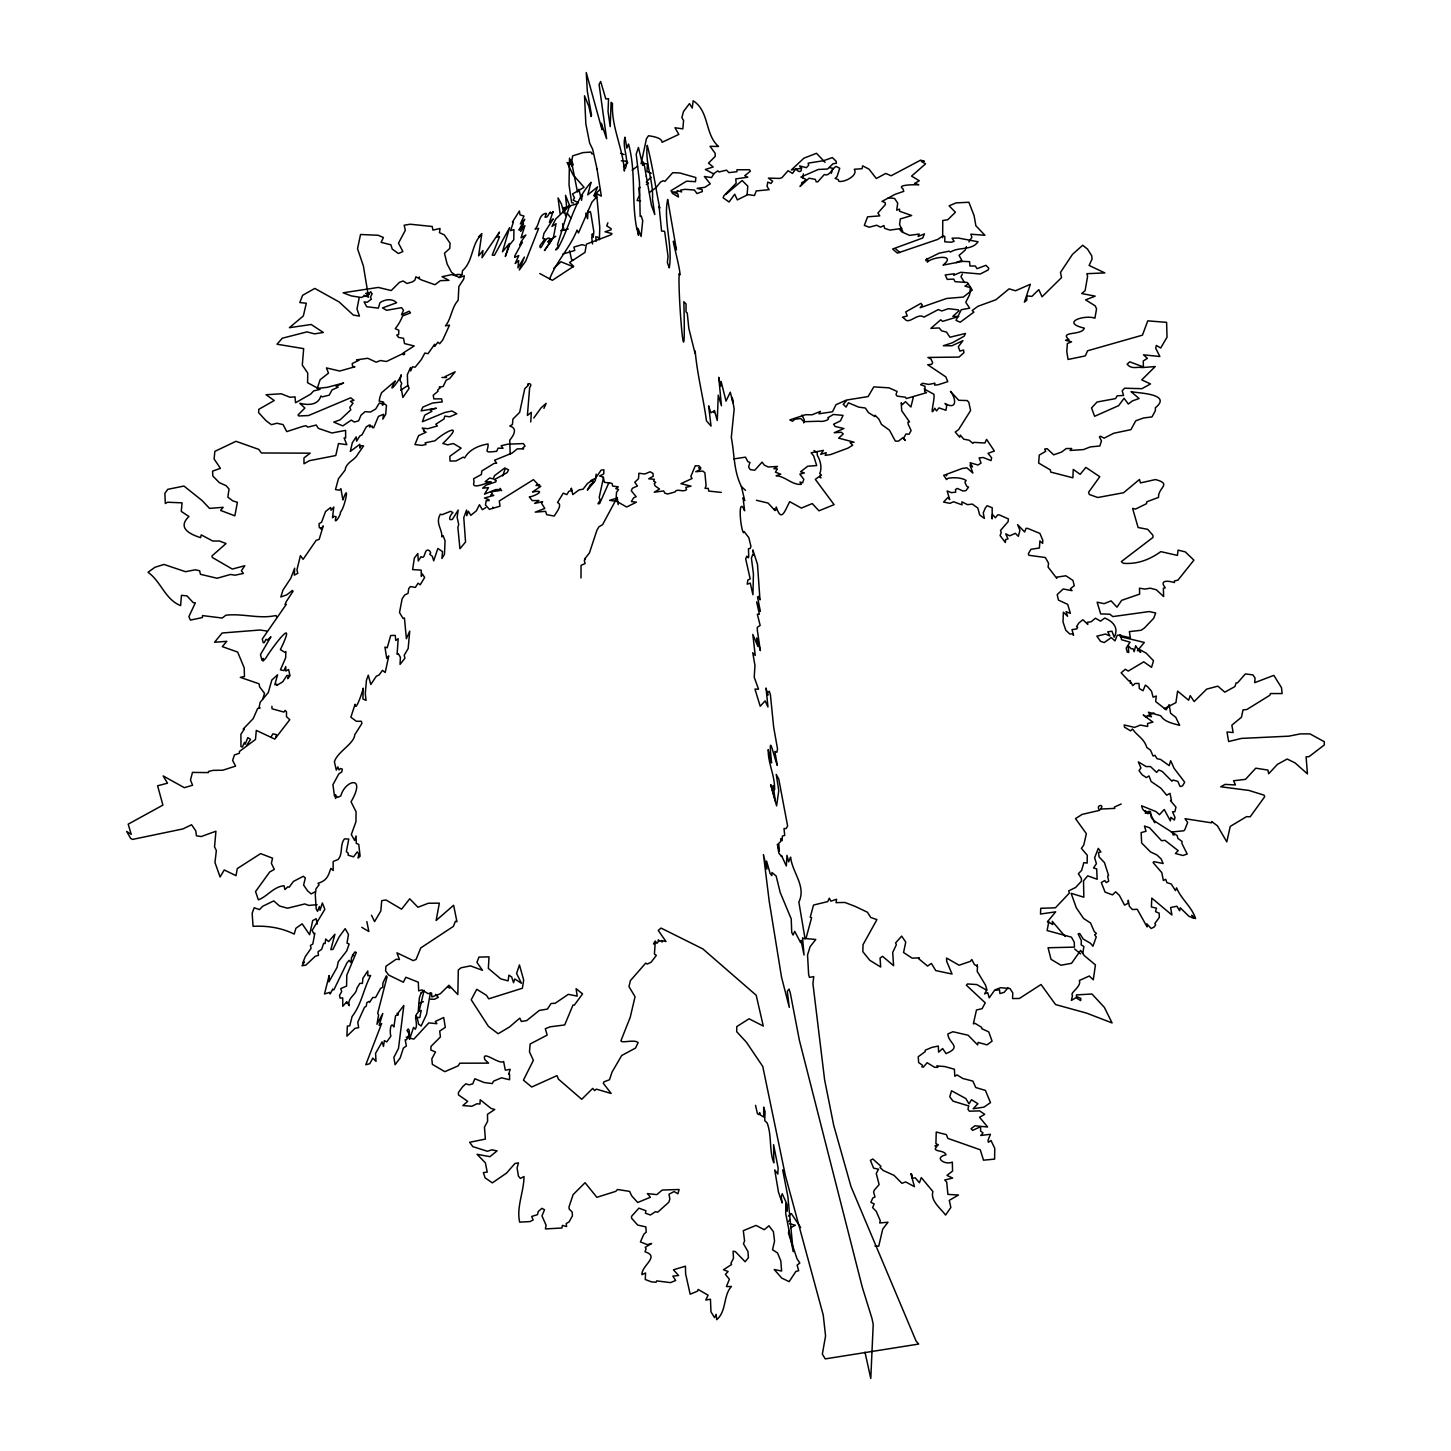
<?xml version="1.0" encoding="UTF-8"?>
<svg xmlns="http://www.w3.org/2000/svg" width="1451" height="1451" viewBox="0 0 1451 1451"><rect width="100%" height="100%" fill="white"/><g stroke="black" fill="none" stroke-linecap="round" stroke-linejoin="round"><path stroke-width="1.5" d="M550.255 242.662L550.328 240.05L555.806 236.277M594.729 196.737L594.783 194.597L600.043 189.464M603.525 477.47L599.209 497.348L600.152 500.287L597.957 503.769L599.608 503.606L608.93 482.603M934.734 383.39L934.662 385.114L938.072 384.787L947.793 381.649L945.834 376.897L927.715 364.727L931.687 364.328L932.667 362.768L931.034 359.068L927.933 357.454L959.02 357.073L963.899 352.72L963.591 350.054L959.891 351.106L958.313 346.789L962.92 340.677L951.929 345.773L943.35 345.737L952.364 342.781L964.099 336.233L965.495 333.458L949.933 337.231L946.542 332.116L941.608 330.828L939.25 327.962L930.871 328.343L940.756 319.764L942.515 321.396L958.73 316.499L952.835 316.354L959.002 310.804L958.259 309.825L948.337 308.7L941.79 310.967L938.271 309.589L923.961 317.134C917.558 312.291 908.834 325.26 904.789 318.93L902.486 317.189L907.256 315.937L905.732 311.892L920.877 303.404L922.346 305.127L920.152 307.721L946.632 298.471L963.319 297.074L972.224 290.091L970.737 287.715L964.951 286.137L968.506 283.834L967.128 282.437L955.084 281.694L953.706 279.1L947.231 279.39L945.218 274.928L954.305 273.804L953.688 275.2L960.798 272.298L980.259 274.003L988.204 269.94L988.766 268.235L985.955 265.315L977.049 268.689L975.344 266.023L969.921 265.986L969.576 261.688L962.847 261.361L943.041 265.098C957.406 253.58 931.923 256.99 927.316 262.141L927.878 259.983L926.137 259.584L939.16 253.163L949.172 251.168L950.496 252.039C959.093 246.543 971.608 250.896 978.065 241.773L958.476 238.073L952.056 238.182L954.159 241.356L951.076 242.244L944.782 241.791L944.819 236.513L943.114 235.787L937.709 239.415L897.389 253.127L892.619 249.028L922.709 238.018L924.487 233.865L918.084 236.459L919.208 234.046L909.523 235.37L901.996 231.979L899.711 229.476L901.76 228.424L889.971 230.11L884.602 228.333L883.985 225.576L880.467 227.136L876.658 225.231L869.203 227.227L864.343 225.395L867.571 216.834L879.778 215.873L877.928 213.043L885.436 204.482L885.056 202.523L882.027 201.399L895.086 194.325L903.773 191.351L902.939 188.739C895.158 184.168 918.9 184.767 918.755 184.73L914.583 183.406L919.299 180.776L911.573 176.097L925.575 163.854L921.367 161.46L924.432 161.315L920.623 160.136L891.132 175.771L885.745 173.449L876.313 178.509L868.986 169.132L862.583 165.831L862.094 168.697L854.294 169.259C858.375 175.535 844.409 182.536 838.914 181.357L838.243 179.616L835.123 178.4L836.973 176.75L839.73 168.298L836.121 166.412C832.312 168.116 829.21 177.149 824.331 174.483L817.729 181.865L816.224 181.81L815.335 179.38L809.059 178.201L800.027 186.453L805.849 179.325L800.879 177.076L818.255 169.477L827.542 169.023L833.074 163.727L836.411 163.274L836.121 161.261L832.348 157.597L823.497 160.716L808.134 163.147L808.679 165.178L806.411 167.681L799.628 165.886C803.872 170.946 799.537 174.029 795.837 168.842L792.464 173.431L788.111 170.71L782.035 177.566L779.767 178.419L768.377 178.128L772.658 181.157L771.043 183.406L767.76 182.137L767.053 186.435L769.139 189.664L756.261 190.933L754.447 195.54L747.882 194.615L737.326 199.893L734.732 194.198L729.073 201.997L723.124 197.771L723.904 195.74L736.147 183.189L735.784 178.89L747.827 177.203L744.762 175.698L750.403 171.164L749.423 169.731L736.963 169.785L736.872 171.708L728.874 172.633L726.498 170.148L719.007 171.962L717.828 170.873L714.073 173.413L711.534 177.566L704.388 176.514L710.283 183.842L704.86 187.306L697.115 188.358L702.139 189.628L702.338 191.586L696.952 193.545L694.43 190.027L685.072 189.319L680.61 190.117L681.607 191.949L677.2 190.625L677.472 191.967L672.792 191.967L677.871 193.926L678.469 196.973L672.557 193.455L671.015 190.661L686.613 181.157L695.464 181.683L695.845 177.548L679.83 172.977L672.72 172.687L664.921 181.393L663.252 180.704L660.586 181.992L656.305 187.36L649.522 192.493M430.403 992.919L426.485 1014.557L421.098 1026.02L418.595 1024.134L417.126 1017.351L419.774 1017.604L421.225 1010.44L419.121 1011.311L424.073 990.38L421.135 992.919M747.12 194.543L747.791 186.163L742.168 180.523L725.772 194.434M802.983 177.874L803.346 173.866M788.818 1230.248L788.492 1233.314L797.034 1258.833L799.809 1263.005L797.125 1265.163L798.685 1270.713L795.855 1271.475L789.163 1281.632L781.708 1278.077L774.217 1269.516L781.617 1271.04L780.783 1260.81L777.518 1252.957L772.549 1249.746L774.544 1241.058L773.401 1231.681L768.957 1225.769L764.242 1229.704L756.025 1225.406L743.311 1230.684L744.581 1241.004L743.438 1243.725L747.972 1251.56L748.408 1257.654L745.125 1261.753L735.367 1251.614L733.1 1251.215L733.462 1258.38L730.941 1263.241L731.558 1264.547L723.469 1269.752L728.13 1271.566L725.373 1274.359L729.381 1279.256L726.407 1286.584L731.395 1286.475C722.961 1295.924 726.806 1311.051 716.721 1319.666L716.123 1314.334L714.545 1317.617L710.972 1311.867L710.446 1299.225L705.821 1300.023L708.07 1295.181L698.131 1289.449L697.459 1291.19L690.168 1294.201L685.616 1273.851L685.434 1266.179L673.445 1269.806L678.578 1275.502L672.847 1276.1L675.676 1280.489L670.435 1282.611L656.723 1280.888L656.088 1282.249L651.426 1281.868L645.278 1279.492L645.586 1272.944L641.941 1274.667C641.378 1265.417 660.405 1256.512 644.988 1251.814L646.094 1249.003L645.26 1247.316L651.608 1243.471L647.382 1244.668L640.417 1241.929L643.863 1234.166L646.203 1232.225L645.858 1226.893L637.696 1225.079L631.584 1218.278L631.511 1216.391L638.893 1208.157L645.931 1210.751L645.441 1213.217L650.411 1214.995L655.544 1211.621L657.738 1212.202L668.82 1202.208L669.836 1199.161L669.02 1194.191L674.135 1191.561L677.907 1193.792L679.122 1189.494L662.273 1190.038L656.813 1194.608L647.4 1193.629L650.411 1197.256L637.696 1202.498L631.657 1195.769L629.607 1191.398L617.527 1189.494L615.768 1191.344L596.869 1197.311L585.079 1182.71L573.127 1194.626L569.01 1206.887L569.155 1209.009L572.184 1212.075L572.42 1215.865L569.082 1221.905L566.216 1223.538L566.597 1226.567L562.371 1225.388L561.972 1228.018L545.431 1228.924L546.084 1225.224L541.985 1215.902L544.506 1209.753L541.876 1208.338L538.248 1211.549L537.487 1214.65L531.737 1216.428L533.116 1219.946L530.032 1221.579L519.658 1222.123C516.284 1207.014 523.902 1191.996 523.992 1176.543L520.383 1178.448L518.442 1176.126L517.082 1168.001L518.479 1162.85L514.887 1163.557L506.544 1173.097L492.324 1182.873L485.087 1177.849L483.383 1172.571L487.228 1172.1L485.378 1162.85L477.089 1154.307L489.966 1156.665L497.076 1150.879L491.889 1149.845L487.409 1151.26L472.845 1146.653L469.652 1142.3L485.36 1139.089L484.453 1127.119L487.609 1121.351L487.463 1114.332L494.737 1109.489L490.982 1108.383L480.227 1099.767L479.955 1104.048L477.034 1103.739L471.829 1106.261L462.887 1105.571L467.675 1101.345L458.498 1094.925L458.389 1092.549L462.561 1086.853L465.825 1083.788L469.072 1084.84L472.736 1083.879L474.84 1078.764L484.181 1082.519L492.288 1083.589L493.54 1081.158L501.484 1077.821L509.591 1079.725L509.555 1074.175L508.63 1074.248L510.208 1069.333L505.311 1070.149L503.624 1061.443C499.543 1065.27 481.152 1048.892 484.852 1059.665L488.57 1063.13L459.767 1063.202L458.208 1065.85L444.84 1071.672L432.325 1064.345L431.836 1058.831L435.481 1051.993L430.838 1049.98L430.983 1046.407L440.433 1036.957L439.689 1031.099L445.294 1027.344L443.698 1017.514L435.336 1021.413L436.86 1023.68L428.825 1022.901L413.861 1039.116L406.189 1037.175M596.143 474.132L595.382 480.553L587.383 490.13L590.176 484.96L593.659 482.476L591.954 481.641L593.169 479.374L590.448 480.898M530.758 421.951L531.32 412.374L527.402 415.439L529.651 387.58C533.859 382.502 525.316 383.01 528.345 385.259L524.772 388.668L519.658 412.356L512.928 419.067L512.439 424.49L509.809 426.014C518.352 428.498 513.128 435.953 509.754 440.161L510.172 454.072M581.525 200.347L582.286 195.105L582.54 196.103M359.177 297.763L356.982 308.954L359.449 316.082L353.337 315.067L339.062 301.917L314.794 288.423L302.606 295.315L299.813 302.57L306.324 303.241L303.332 315.955L289.402 327.69L311.185 324.48L323.337 332.479L314.577 333.857L306.941 331.898L282.31 338.21L276.996 344.213L303.658 348.639L302.298 365.108L307.739 373.052L307.594 382.719L320 389.394L313.634 390.918L310.714 394.11L295.551 402.743L295.025 396.867L290.073 397.266L281.204 393.783L266.059 394.726L274.239 400.53L258.768 409.345L258.623 412.628L265.787 420.464L271.373 424.69L276.851 423.257L283.09 424.581L286.736 431.618L302.642 426.449L306.07 425.705L307.812 427.156L316.227 425.034L318.404 428.39L331.898 432.997L345.61 430.385L345.628 438.021L344.068 437.912L346.807 444.677L338.5 443.553L335.78 455.541L309.444 460.674L303.984 463.794L303.966 457.936L310.206 453.165L261.398 452.984L258.731 449.375L235.987 441.304L214.857 451.37L214.113 458.951L220.407 468.365L212.572 471.122L212.844 476.037L219.282 482.584L226.211 485.74L229.04 489.078L227.843 497.131L232.886 500.94L237.402 502.3L234.862 515.83L220.606 510.426L223.146 507.324L209.543 508.376L202.07 500.522L183.951 486.049L167.736 489.35L164.888 493.286L165.323 503.497L167.554 502.246L182.082 502.844L181.266 511.405L188.938 516.483C176.804 528.037 190.208 534.349 200.601 537.65L201.236 534.875L212.771 541.042L219.391 541.005L226.048 543.545L212.009 555.896L212.245 557.438L232.323 569.064L244.802 565.727L241.392 570.805L243.387 573.453L235.008 575.195L230.491 574.469L217.106 578.26L200.456 574.306L199.621 570.769L195.286 569.808L185.51 571.694L163.963 564.439L154.967 567.268L148.02 572.293C160.843 581.162 165.088 599.553 180.613 605.593L181.466 595.345L186.925 595.871L193.291 602.673L195.341 602.836L188.884 616.621L190.407 620.085L202.414 617.564L202.505 615.587L222.203 618.035L225.903 615.206C242.752 613.229 259.366 619.269 276.053 615.478L276.416 616.784M641.088 163.727L646.457 138.697L648.524 135.741C652.986 136.394 662.146 137.863 662.073 142.307L678.832 134.417L674.969 127.761L682.822 128.867L683.584 120.578L681.861 117.585L683.512 111.491L689.497 103.583L692.218 108.1L693.161 100.754C709.63 111.346 704.587 134.308 718.535 146.478L710.047 146.315L715.125 153.28L715.216 156.4L708.487 163.147L713.203 166.974L705.331 169.477L713.765 173.92M607.896 222.819L606.754 225.866L611.143 228.678L610.98 229.893L605.013 231.779L611.996 233.575L611.089 234.79L586.385 244.149L585.025 252.365L569.59 262.468L573.635 266.331L552.378 280.315L539.736 273.532M831.332 173.358L832.801 168.316L829.591 167.609M502.699 475.946L505.075 469.036M976.904 965.913L977.321 964.625M262.685 699.182L264.535 693.36L259.62 686.885L259.058 683.802L240.286 677.345L244.457 676.511L244.221 667.859L237.656 652.061L222.293 646.62L226.809 641.324L214.567 642.249L222.148 632.999L260.001 630.006L266.658 630.985M966.402 246.652L965.26 250.044L959.075 255.394L961.813 260.418L956.155 262.595M421.116 992.937L419.339 998.034L418.142 1012.399C412.701 1016.425 418.74 1023.971 415.294 1029.231L413.571 1027.381L409.581 1039.333C409.418 1037.701 409.98 1024.551 407.042 1030.573L409.273 1034.11L406.498 1039.823L405.174 1039.768L406.371 1045.971L403.414 1048.057L400.131 1057.997L395.089 1064.726L393.856 1057.38L398.481 1048.456L403.85 1005.452L398.408 1012.562L398.009 1015.156L397.284 1013.288L397.229 1015.047L395.579 1015.682L393.874 1026.945C390.355 1019.999 389.521 1033.475 390.918 1036.068L386.746 1041.927L384.37 1040.621L383.481 1046.443L382.085 1041.909L375.573 1053.317L376.009 1061.352L372.871 1058.124L369.715 1063.71L365.797 1064.762L381.649 1023.481L379.11 1025.422L382.792 1013.505L376.97 1024.297L378.602 1014.956L377.713 1013.143L387.109 976.759L386.329 975.834L382.901 983.053L382.719 987.333L380.597 988.385L375.609 997.472L372.762 997.49L369.57 1002.369L368.935 1001.408L366.795 1002.732L366.287 1006.16L364.473 1007.339L357.762 1022.193L358.669 1027.707L355.096 1028.269L346.898 1036.195L347.351 1026.093L349.764 1025.803L352.067 1016.571C361.771 1003.82 363.113 989.981 370.658 975.507L367.883 975.743L367.774 970.973L362.895 978.282L362.405 983.415L359.884 983.306L356.928 988.222C356.275 995.277 347.043 997.599 349.165 1005.634L347.279 1002.496L346.535 1003.403L346.825 1001.752L342.762 1006.287L342.708 997.871L340.096 998.125L339.534 995.386L341.692 991.559L340.785 988.566L346.553 986.1L346.825 975.09L356.311 952.473L354.933 951.929L352.357 955.447L353.445 955.211L351.468 957.551L351.142 962.738L349.111 960.344L346.934 962.92L333.857 989.872L332.678 989.292M1082.827 953.216L1083.879 946.542L1081.158 944.837L1081.34 940.574L1078.111 933.882L1079.707 933.483L1083.262 939.069L1090.572 943.35L1092.929 946.252L1096.267 936.893L1094.598 934.861L1096.394 933.446L1094.254 931.56L1090.553 922.981L1083.661 918.556L1076.334 907.891L1071.128 893.326L1083.843 897.208L1083.516 880.884L1087.706 875.842L1097.174 879.252L1096.666 868.895L1093.492 867.988L1096.412 863.69L1094.634 857.65L1098.298 848.363L1100.928 851.973L1098.516 852.426L1099.078 856.961L1104.447 862.601L1108.564 875.388L1107.639 876.132L1108.691 881.174L1106.297 882.571L1104.737 880.594L1101.291 882.516L1105.1 892.129L1112.482 894.868L1115.656 891.821L1119.356 895.321L1124.561 905.098L1128.08 903.32L1128.279 900.255L1129.368 906.276L1132.342 909.523L1137.258 909.269L1147.106 926.935L1146.798 923.815L1151.169 928.513L1154.27 926.935L1155.631 924.74L1154.869 923.453L1159.331 917.395L1159.149 913.151L1155.504 911.627L1156.465 908.163L1151.368 906.948L1151.804 898.096L1171.918 915.001L1170.612 907.51L1176.888 906.24L1179.627 910.775L1180.207 907.764L1188.877 916.234L1193.647 918.338L1191.815 915.236L1195.57 918.592C1191.833 906.802 1181.15 899.185 1176.598 887.885L1175.455 890.588L1171.211 883.949L1166.93 882.68L1165.697 879.288L1163.357 880.485L1161.779 872.613L1153.11 862.583L1153.926 861.658L1163.14 863.508L1161.145 858.956L1156.919 854.965L1150.516 851.937L1141.647 842.977L1141.121 832.62L1146.018 831.26L1144.476 826.036L1149.555 827.777L1161.58 840.728L1164.953 840.329L1178.194 850.667L1175.383 853.514L1182.982 855.491L1187.19 854.022L1181.912 843.466L1182.075 841.453L1177.94 838.46L1177.124 835.522L1154.289 820.94L1151.278 817.493L1150.443 811.726L1148.013 813.775L1145.292 810.637L1146.363 812.941L1142.59 809.096L1141.592 805.777L1156.229 811.726L1159.422 814.718L1164.228 809.495L1170.395 820.903L1170.83 817.312L1174.349 820.069L1174.984 817.403L1172.535 811.744L1174.838 811.744L1175.981 807.173L1170.485 800.662L1171.41 800.353L1169.996 793.352L1166.677 795.184L1160.873 788.183L1151.169 781.545L1148.974 775.922L1146.417 777.591L1142.227 774.852L1139.035 770.681L1140.903 767.905L1138.346 761.902L1146.181 766.581L1150.498 766.563L1156.592 772.404L1158.732 769.991L1162.142 771.37L1171.955 781.2L1173.061 780.021L1177.831 781.382L1180.098 786.551L1182.547 785.88L1184.687 782.216L1174.077 768.286L1170.667 760.723L1169.18 765.62L1160.564 759.435L1157.046 758.692L1154.96 755.336L1153.073 756.007L1150.443 750.094L1146.78 747.465C1144.15 738.45 1137.276 736.02 1132.469 729.019L1130.565 730.851L1124.489 727.169L1124.18 724.956L1134.573 727.404L1140.359 725.083L1147.65 726.425L1147.596 723.487L1152.928 722.126L1143.243 714.98L1146.707 717.429L1147.142 715.597L1151.477 716.794L1148.412 712.223L1160.673 715.76C1164.554 722.018 1173.007 723.487 1179.645 725.337L1175.745 717.284L1170.594 713.257L1169.143 704.624L1166.205 709.829L1155.667 701.54L1156.284 696.027L1153.092 697.151L1151.514 691.202L1147.596 686.722L1145.365 685.108L1143.007 690.749L1139.343 688.536L1138.944 683.439L1135.063 683.512L1132.759 685.652L1131.018 682.351L1130.256 683.149L1130.365 680.555L1128.932 681.027L1121.133 672.829L1125.341 669.256L1128.225 671.087L1143.751 661.837L1151.568 667.333L1153.509 660.749L1146.236 653.186L1139.996 649.758L1140.649 652.406L1139.18 651.209L1135.68 645.749L1134.174 651.699L1133.013 648.742L1131.091 648.688L1128.189 645.677L1128.751 652.46L1127.227 652.116L1126.194 648.035L1130.057 642.194L1121.55 639.728L1120.789 634.958L1117.234 635.284L1114.985 640.889L1111.266 637.606L1104.247 642.557L1100.547 641.324L1096.847 636.173L1105.535 634.033L1109.942 636.028L1107.712 631.838L1111.956 631.221L1114.223 637.189C1119.193 627.648 1112.736 621.3 1104.719 618.035L1100.493 621.137L1095.432 618.217L1091.206 621.735L1087.416 622.298L1087.815 624.438L1082.918 619.74L1078.837 622.987L1076.479 626.741L1077.676 627.213L1076.878 628.882L1071.981 629.643L1073.559 635.338L1072.561 633.869L1069.822 634.014L1065.778 630.206L1063.021 621.935L1063.365 612.195L1067.573 616.276L1066.122 611.669L1070.348 613.356L1067.736 604.396L1058.432 600.079L1057.18 594.602L1063.202 588.979L1072.035 590.666L1070.457 588.653L1074.266 585.66L1072.942 580.418L1065.886 575.793L1056.836 577.117L1056.763 578.35L1048.094 567.087L1048.547 563.224L1045.355 557.529L1028.868 555.28L1028.306 553.829L1030.936 549.33L1039.406 547.988L1039.914 540.951L1042.616 543.363L1042.779 540.244L1039.914 533.442L1027.761 528.418L1026.057 528.309L1024.678 532.009L1017.604 524.645L1019.926 530.304L1018.33 536.362L1015.41 533.333L1009.769 535.818L1005.724 533.859L1007.992 538.847L1005.634 539.609L1005.362 542.511L1000.065 535.564L1001.244 532.553L1000.483 530.467L1008.137 521.653L1008.372 518.914L999.376 514.942L997.744 514.815L995.404 517.789L992.52 514.434L992.139 518.914L992.194 507.723L987.079 505.728L985.32 507.995L983.252 512.838L984.34 518.406L979.697 514.96L977.829 508.05L972.37 504.096L967.581 504.676L961.886 501.846L962.031 504.875L953.543 501.738L950.024 503.334L943.549 502.082L947.975 497.439L949.698 499.579L947.177 490.982L951.475 492.651L955.756 492.143L955.465 489.586L957.261 488.407L962.956 491L965.913 490.638L968.561 487.119L966.819 486.375L964.879 482.276L966.094 480.553C961.868 476.835 946.27 477.107 946.596 479.592L943.694 475.329L946.143 474.495L946.56 475.765L946.741 474.223L962.339 468.437L966.965 467.857L972.895 473.08L969.957 465.082L972.46 466.914L970.102 462.724L978.01 465.027L981.057 463.05L979.099 457.881L983.306 457.537L991.015 460.602L991.632 457.809L988.04 453.329L994.37 451.043L986.571 439.381L984.903 443.008L973.675 442.355L972.95 443.371L969.087 440.197L963.772 439.2L960.326 435.119L959.71 437.295L955.248 432.035L958.603 429.605L970.592 410.542L968.778 402.181L967.164 400.567L958.712 400.295L950.478 391.371C956.771 399.551 956.572 410.288 945.018 403.469L946.741 405.554L945.943 410.27L938.96 407.894L936.566 410.905L934.77 408.203C928.676 420.083 935.478 397.955 933.809 394.219L924.178 388.959M492.868 507.161L492.887 508.394M549.603 279.045C556.313 261.38 570.062 247.849 577.063 230.092L578.477 232.958L591.954 202.124L596.633 197.046L594.402 196.121L594.892 194.869L594.003 195.704L597.667 186.798L587.764 194.851L591.065 182.3C573.997 201.236 569.989 226.556 557.891 248.393L555.66 249.917L558.526 245.854L557.492 244.838L569.608 205.534L555.715 219.047L551.979 226.429L556.059 223.672L553.393 237.656L544.451 250.57L551.471 240.358L549.584 241.301L550.945 238.835L547.916 242.154L550.038 238.635L549.004 238.091C544.742 237.075 540.117 253.181 539.899 245.709L545.032 238.835L542.892 238.599L543.962 233.375L553.23 218.956L549.367 222.311L553.121 211.501C550.999 215.474 552.758 211.556 550.056 213.315L550.292 211.991L547.009 216.943L544.996 217.233L546.428 213.46L545.304 213.424C538.321 215.31 539.681 224.778 535.074 229.077L538.647 228.351L525.697 261.162L519.331 269.995L524.391 257.063L517.971 267.891L518.678 260.527L515.159 263.538L518.769 255.594L514.67 257.317L514.76 255.938L522.378 242.081L519.857 245.056L521.326 241.319L525.897 234.971L521.036 237.819L524.917 225.631L520.601 231.416L523.539 223.835L519.023 230.129L524.79 219.282L520.383 223.907L523.956 216.072L520.038 214.821L519.385 211.012L512.421 222.094L513.328 222.239L510.607 230.636L513.908 229.584L513.781 239.723L509.664 244.784L505.329 256.464L509.428 243.442L502.481 251.839L509.591 227.68L494.41 255.249L492.215 255.122L499.579 236.567L496.967 237.13L499.452 232.087L482.004 257.77L482.965 250.551L478.594 255.866L481.823 233.575L478.558 236.858L479.864 236.205C471.267 246.253 472.917 261.488 462.543 270.648L461.944 274.457L459.042 277.685L464.32 275.763L463.703 279.1L458.861 286.572L458.171 300.266C451.551 307.449 451.515 318.222 445.493 325.895L449.52 325.133L442.773 339.915L439.671 343.76L437.966 342.146L434.629 346.372L434.665 344.286L428.009 353.681L424.835 353.065L421.389 359.522L415.167 367.194L412.501 366.777L410.687 370.912L410.542 367.538L407.35 374.684L407.713 385.24L409.146 388.378L402.852 397.447L400.784 385.93L401.709 383.409L400.004 380.253L401.22 374.811C400.512 379.418 385.277 397.882 395.361 380.978L381.504 392.786L379.872 397.32L379.164 401.075L382.756 401.854L382.429 405.228L384.334 403.813L386.474 405.391L385.694 414.315L382.828 419.158L383.608 414.297L378.421 416.383L373.705 427.7L372.454 427.7L372.254 426.068L369.461 426.975L370.477 425.216L369.225 425.034L366.196 426.993L362.024 434.81L359.812 435.989L356.601 441.158L356.202 436.878L352.321 442.736L350.326 451.388L359.775 444.332L359.921 448.123L360.991 445.711L363.584 445.892L357.889 454.109C354.697 460.584 346.082 462.053 345.084 470.178L338.446 478.776L335.489 489.567L339.425 490.166L340.894 488.679L342.889 499.942C350.09 479.991 344.939 508.086 340.368 512.13C341.547 514.307 332.769 527.312 336.124 516.737L333.839 516.284L332.497 517.735L333.821 507.034L331.1 510.244L330.592 507.487L325.532 511.55L321.578 522.233L319.057 523.702L319.311 527.783L320.979 527.819L321.016 529.198L323.247 525.897L319.166 539.373L316.155 540.371L303.132 559.306L300.411 555.679L296.947 569.826L297.8 573.308L294.299 575.14L294.662 568.193L290.78 578.278L282.945 590.122L280.823 596.978L286.881 594.765L292.395 590.448L293.029 591.264L286.101 601.875L285.031 604.487L286.264 604.378L262.25 639.057L263.23 642.702L264.282 642.612L266.005 639.292L267.347 640.109L270.92 636.789L260.454 654.619L262.051 660.405L263.429 658.464L263.103 661.057L265.696 658.319C269.578 651.245 299.178 610.78 280.388 649.631L284.759 652.297L285.847 651.517L285.666 657.775L280.442 669.836L284.033 670.634L285.72 666.571L285.847 671.051L288.586 669.546L290.019 675.731L287.697 678.687L288.604 675.422L286.881 675.513L282.709 681.825L276.742 685.452L276.905 684.128L274.801 684.781L277.576 674.806L271.827 680.011L268.308 692.49L260.11 702.375L259.149 707.272L260.074 707.979L257.625 708.56L253.218 718.59L243.169 729.091L244.33 729.127L240.902 734.242L240.975 746.63L242.426 746.993L244.512 742.386L245.219 744.163L247.831 737.598L250.533 739.411L246.561 745.614M543.944 408.366L546.156 403.342L541.06 407.894L533.787 417.997M1164.355 708.632L1175.927 702.629L1177.595 691.093L1188.641 700.234L1190.219 695.609L1194.155 701.54L1206.688 689.134L1217.842 686.16L1224.807 692.163L1234.928 686.559L1236.089 682.913L1237.54 682.859L1245.339 673.935L1252.866 674.86L1255.061 678.016L1254.716 682.659L1273.833 675.368L1281.505 687.683L1282.122 693.56L1270.405 693.56L1269.897 695.229L1246.881 709.503L1243.054 709.865L1241.457 717.229L1231.845 725.192L1233.15 732.537L1227.002 732.011L1228.634 741.534L1241.421 738.414L1288.833 736.165L1300.495 733.861L1309.999 733.916L1324.328 741.733L1324.273 744.998L1309.056 756.642L1306.1 756.842L1307.442 773.891L1295.072 762.9L1287.182 759.018L1277.424 764.369L1268.664 773.782L1267.92 770.082L1255.804 768.178L1245.466 779.368L1233.55 780.747L1235.472 784.955L1225.061 784.392L1220.726 786.768L1248.93 790.432L1264.075 795.148L1264.71 796.708L1250.182 816.804L1246.536 816.641L1230.23 826.417L1226.802 841.87L1217.425 825.837L1211.694 821.52L1211.494 822.826L1185.014 818.709L1187.662 822.481L1184.85 829.646L1183.871 830.77L1171.356 832.022L1174.476 834.76L1172.843 834.815M332.66 989.292L330.193 993.935L329.649 992.375L324.48 993.971L329.141 975.525L328.924 981.819L337.067 967.418L338.228 961.813L346.698 950.985L349.165 944.039L347.007 943.114L348.476 934.48L345.175 928.64L339.117 936.983L332.95 949.389L330.828 949.607L334.945 934.263L328.633 941.59L325.677 939.033L325.151 943.549L323.664 943.331L321.65 949.317L318.041 951.802L318.422 955.357L315.302 956.227L305.871 965.096L301.989 965.767L304.438 961.959L302.806 962.902L305.254 956.662L311.094 948.301L310.423 945.472L312.817 944.021L314.831 933.211L313.978 933.845L312.11 930.472L324.843 909.324L322.358 902.975L320.036 910.285L319.383 906.53L317.533 911.337L316.191 908.888L315.284 894.705L315.992 888.774L319.057 884.838L318.005 883.314C325.822 880.957 328.053 876.966 330.229 870.056L330.955 868.387L333.168 870.527L333.15 861.495L338.047 859.518C343.234 853.859 339.588 845.008 344.449 838.896L348.784 839.004L346.354 851.646L348.258 853.224L348.131 855.165L353.518 856.834L357.272 851.918L358.832 853.932L358.034 858.067L360.12 856.217L358.76 844.409L356.275 843.357L356.094 835.957L354.624 840.419L351.323 834.561L355.967 821.683L356.057 811.762L351.051 801.804C366.777 774.743 345.229 779.767 340.804 795.91L337.775 797.325L336.813 796.291L335.435 798.467L335.707 794.695L334.456 796.055L332.932 784.701L338.772 773.963L341.801 771.896L342.291 769.103L340.55 768.522L339.062 769.937L337.847 766.908L336.306 770.118L334.401 761.775C337.448 751.618 354.225 743.837 354.788 734.659L361.934 723.414L361.353 721.274L356.366 721.292L350.87 717.211L355.078 704.243C355.132 714.019 363.893 687.883 363.167 688.137L362.913 698.929L366.087 700.38L365.271 693.651L366.45 680.229L368.282 675.168L370.803 684.473L376.317 676.239L379.201 674.878L382.465 670.326L385.204 672.502L388.777 655.888L386.764 658.391L384.932 647.037L387.199 647.817L390.7 635.538L395.252 635.375L395.76 640.471L398.191 638.694L397.102 654.328L398.318 653.712L400.403 657.321L400.041 664.395L404.92 658.246L404.212 655.235L408.166 648.506L409.726 631.112L406.371 638.712L404.448 617.963L403.106 618.507L399.515 612.558L402.108 598.864L404.648 595.019L408.057 593.332L408.692 588.707L410.361 586.549L415.403 587.401L418.069 583.157L420.191 584.826L424.653 577.444L422.295 573.87L421.334 576.41L421.171 570.116L412.628 569.59L414.351 558.073L417.815 553.52L418.251 560.975L421.098 556.64C425.669 560.539 423.946 546.719 429.569 550.818L430.711 552.704L429.804 554.264L432.325 556.313L433.686 560.812L437.857 548.478L442.555 551.634L441.902 558.508L444.459 554.318L445.076 540.86L443.099 535.6L441.884 536.888C442.156 528.454 435.046 523.104 440.397 514.18L442.047 514.688L450.662 511.278L452.912 512.602C450.898 514.162 446.89 521.362 452.422 519.367L458.19 510.045L457.138 517.3L458.716 524.555L457.863 527.33L459.931 548.714L465.553 542.003L463.776 517.572L466.605 510.063L466.769 515.704L468.383 511.314L470.813 515.341L476.4 510.806L479.465 504.712L482.367 509.718L485.795 507.614M275.799 737.434L276.524 734.659L272.915 733.861L270.811 737.362M962.339 274.112L960.961 276.688L964.462 282.473M968.923 241.882L971.88 237.275L970.846 234.21L984.921 235.28L975.87 225.757L974.074 215.546L968.851 202.251L956.009 202.904L949.099 205.842L955.411 212.263L947.775 219.718L942.751 220.516L942.66 237.746M788.365 1221.669L789.924 1219.529M1137.366 650.81L1144.331 642.448L1120.644 636.717L1119.628 635.429L1130.329 637.751L1129.386 631.62L1141.121 630.278L1144.476 627.957L1153.726 618.253L1155.685 612.993L1149.174 611.56L1112.808 616.584L1109.852 614.208L1100.674 613.918L1097.137 602.183L1104.12 603.652L1111.085 600.877L1116.98 607.171L1121.641 600.351L1139.652 594.112L1139.488 588.163L1144.621 589.088L1150.317 588.199L1156.356 589.795L1163.648 596.579L1163.357 588.308L1165.298 587.818C1158.315 579.239 1169.706 581.017 1174.403 582.577L1174.476 580.908L1177.958 580.146L1193.901 560.14L1185.304 551.888L1178.103 550.129L1177.396 555.388L1160.8 551.634C1149.41 559.868 1137.131 564.385 1123.292 563.296L1121.333 561.591L1153.055 537.36L1152.82 535.129L1147.65 529.325L1138.11 527.511L1132.596 508.394L1135.498 509.083L1146.58 503.642L1146.762 501.81L1158.533 497.385C1157.916 487.482 1172.481 484.072 1155.468 479.555L1140.45 482.911L1139.507 479.447L1123.564 492.741L1097.808 497.512L1089.302 494.501L1088.558 492.324L1099.785 476.69L1085.874 467.422L1080.161 474.332L1073.25 469.399L1072.888 477.796L1050.742 472.101L1050.361 469.924L1038.662 463.069L1039.279 455.07L1045.699 451.334L1044.666 449.048L1047.114 448.685L1053.68 454.834L1061.497 452.113L1066.249 448.54L1071.69 448.504L1070.076 450.445L1083.571 449.574L1090.263 446.926L1099.804 445.983L1101.472 440.923L1099.423 436.932L1100.366 436.225L1104.138 438.148L1113.788 433.25L1130.928 429.641L1135.77 420.79L1143.479 417.997L1151.985 416.909L1155.377 410.687L1155.377 407.804C1172.898 393.547 1137.421 393.221 1131.018 391.643L1139.126 398.535L1132.397 400.893L1128.316 404.031L1124.072 398.281L1118.667 405.627L1094.634 416.292L1091.533 407.967L1097.029 402.018L1115.565 398.608L1117.197 395.797L1123.546 395.452L1122.167 390.845L1124.579 388.215L1141.883 388.687L1150.516 383.971L1141.737 379.89L1155.214 366.541L1142.409 367.575C1136.641 366.504 1131.671 369.715 1127.119 364.201L1129.73 361.843L1143.406 366.94L1143.243 361.027L1147.378 358.306L1143.479 354.824L1159.875 356.529L1155.703 348.204L1156.338 345.429L1160.709 348.004L1167.021 337.212L1166.604 322.358L1147.777 320.852L1142.445 335.163L1087.651 350.761L1085.239 355.93L1068.063 359.467L1066.793 351.668L1067.356 343.506L1071.582 341.801L1065.596 340.332L1069.097 339.77C1058.414 330.792 1082.101 335.906 1084.296 328.126C1059.81 322.412 1084.822 314.45 1094.888 318.186L1096.575 308.845L1095.16 305.816L1085.584 299.867L1095.197 296.149L1081.702 293.537L1085.094 290.69L1087.597 276.343L1086.872 273.695L1104.846 272.915L1089.121 265.442L1092.077 259.04L1091.714 255.775L1087.524 249.1L1082.682 245.273L1072.47 254.378L1060.463 272.462L1061.533 277.594L1042.036 296.784L1038.825 289.638L1031.842 296.403L1026.818 295.859L1026.764 300.212L1024.388 302.153L1030.337 284.269L1015.5 290.78L1009.134 288.84L995.876 299.758L977.92 306.306L972.188 310.514L973.875 312.146L960.199 322.213L956.009 320.381L961.288 309.68L969.685 308.192L965.767 302.316L969.631 294.626L970.447 287.044L968.053 283.816M1007.937 987.823L1004.183 992.321L999.939 993.59L999.485 989.763L995.912 990.199M846.477 400.694L843.231 404.303L846.078 407.096L848.418 402.798L858.666 407.114L865.304 408.021L868.532 412.683L874.79 416.546L875.026 415.258L878.925 419.139L881.482 424.418L889.445 430.185L895.358 441.104L898.405 441.158L902.885 437.73L905.206 440.451L903.628 438.111L906.004 433.994L909.088 434.212L911.119 430.548L908.181 424.254L907.963 422.132L909.523 421.933L901.706 410.724L901.216 402.761L902.377 404.611L905.478 401.619L910.902 407.024L913.314 397.32M925.919 260.872L926.844 258.387M415.403 1018.276L416.618 1016.988L415.82 1015.791M647.944 180.287L651.209 177.258M553.683 268.381L560.938 261.779L573.435 266.784M623.513 166.575L627.739 162.73M801.514 183.026L802.621 182.064M788.346 1216.119L791.339 1213.58L800.644 1227.546M632.146 170.202L637.569 166.103M646.348 184.603L648.452 183.134L646.257 181.992M400.621 390.246L407.731 385.585M790.559 1227.836L795.329 1225.243L789.489 1223.719M1145.256 813.195L1149.174 811.182L1154.724 822.717M315.484 891.658L311.149 893.889L307.521 890.805L303.622 885.056L305.327 877.855L303.241 876.313L293.465 881.41L289.166 887.214L287.806 886.815L284.922 889.554L284.033 885.745C273.423 886.761 267.8 896.192 258.369 899.838L255.557 891.549L269.686 871.997L274.348 869.403L271.373 863.345L272.552 858.158L260.6 853.623L237.311 868.569L236.005 875.66L224.252 869.965L220.08 876.984L214.966 862.493L216.344 850.54L214.548 846.912L215.927 831.223L201.145 836.574L196.411 835.794L195.776 830.824L191.568 824.748L182.953 828.92L132.531 839.422L130.717 838.478L126.672 831.423L131.243 834.361L128.178 824.186L162.911 805.105L157.597 785.789L167.5 783.195L163.165 775.922L184.35 787.693L192.566 785.245L190.48 780.021L192.475 772.404L208.436 772.603L208.4 771.497L212.971 770.372L222.747 770.227L235.57 766.11L232.632 760.397L234.445 754.937L239.342 753.269L239.451 751.455L255.485 739.466L256.301 730.397L274.801 739.103L289.765 719.714L286.5 716.667L286.482 711.806L285.085 710.41L283.87 712.06L272.062 708.813L271.881 706.292M1121.206 803.999L1114.386 807.046L1114.803 808.388L1100.511 809.059C1105.354 803.6 1094.743 804.725 1099.695 810.329L1082.174 814.374L1075.499 818.6L1086.364 833.708L1083.77 845.044L1081.376 848.382L1087.289 855.238L1087.144 863.109L1083.824 862.62L1081.666 870.31L1078.383 873.72L1081.376 878.454L1081.467 881.138L1075.681 887.432L1068.698 890.896L1069.314 893.127L1055.421 907.8L1040.748 908.308L1040.494 914.039L1055.693 911.827L1047.404 921.784L1048.747 921.984L1047.114 930.526L1071.437 937.183L1074.23 942.098L1074.466 947.122L1048.057 947.757L1051.032 959.329L1060.935 965.241L1071.545 963.301L1080.632 950.405L1084.296 955.629L1095.432 964.897L1093.292 979.788L1089.266 976.015L1079.417 980.477C1081.72 987.097 1069.187 992.81 1072.507 995.495L1071.4 1000.41L1076.007 997.689L1080.669 1000.628L1080.832 998.379L1076.424 996.492L1076.442 994.896L1091.968 994.008L1104.374 1007.393L1112.083 1022.937L1086.708 1013.161L1055.566 1004.564L1041.038 984.522L1019.364 998.469L1012.544 998.56L1012.798 992.937L1009.969 988.53L1000.555 987.714L994.824 989.945L989.237 997.835L987.732 992.684L984.612 993.881L986.898 989.872L985.483 985.048L977.176 971.336L977.539 966.348L974.383 964.534L971.789 959.492L970.483 961.324L959.111 965.223L946.578 958.041L946.687 961.342L952.037 974.038L935.75 970.574L931.361 963.41L927.57 966.058L918.574 958.621L919.426 957.86L912.189 958.15L903.556 952.509L905.75 942.08L901.651 936.131L895.593 942.969L896.373 944.655L892.71 952.473L893.58 965.677L882.516 956.3L880.068 958.095L880.684 967.019L869.802 960.308L862.837 951.675L863.019 944.71L876.93 919.608L870.745 917.485L867.462 912.262L855.074 906.349L844.917 902.468L836.048 902.631L836.574 899.239L830.879 901.18L829.283 898.205L827.777 901.579L813.521 905.061L810.238 917.268L811.617 917.649L805.958 938.561L815.77 939.486L810.111 946.705L807.536 954.976L808.642 974.564L809.44 977.339L813.757 976.65L812.941 983.742L824.621 1079.889L833.708 1125.305L850.993 1186.573L916.053 1341.014L918.701 1344.061L825.274 1358.88L822.336 1354.164L825.565 1335.99L823.243 1315.096L785.426 1175.745L762.773 1066.485L746.467 1042.29L736.709 1031.715L736.782 1026.601L749.061 1018.783L763.28 1026.038L756.189 995.241L702.81 948.881L661.021 928.078L658.246 930.417L665.991 941.518L661.602 940.574L662.418 941.88L658.029 940.103L659.044 940.701L656.886 943.313L655.217 940.992L653.512 943.966L655.181 942.932L654.419 954.123L656.36 955.375L651.046 962.267L647.273 964.099L645.749 963.083L630.387 980.64L628.99 986.607L635.048 996.746L630.242 1017.242L620.974 1040.657C620.792 1043.759 634.54 1038.97 638.15 1042.598L635.484 1048.094L621.717 1055.494L612.032 1072.108L609.493 1079.744L603.924 1081.847L603.29 1083.226L611.143 1093.455L596.288 1089.121L594.62 1090.608L592.697 1088.413L581.724 1099.296L558.363 1079.072L557.039 1075.608L531.719 1087.017L523.43 1080.161L533.369 1060.355L529.488 1051.866L530.123 1044.013L547.172 1035.089L545.322 1028.723L550.074 1026.818L564.693 1024.95L572.982 1005.09L574.288 1005.18L582.558 993.899L576.101 988.675L577.208 996.13L568.357 994.334L555.134 1003.294L551.126 1003.457L547.408 1009.08L539.3 1010.44L526.695 1020.579L521.326 1021.468L519.803 1018.13L509.646 1026.873L498.183 1033.729L488.443 1026.401L471.212 999.757L476.762 989.292L486.466 995.313L488.697 998.814L522.378 988.258L523.684 980.042L519.44 964.933L516.592 973.476L521.435 983.27L514.779 978.972L513.545 982.708L511.695 976.976L508.902 975.163L508.104 980.858L500.758 978.881L488.352 968.416L489.023 956.88L478.993 957.08L476.926 962.358L482.494 970.302L470.45 965.876L461.128 967.763L458.316 969.993L457.827 994.552L448.958 985.247L440.306 993.772L431.872 996.964L431.546 993.028L427.991 993.609L422.005 989.908L418.686 990.87L418.323 982.218L405.845 977.248L403.378 982.218L388.705 975.072L385.603 970.9L385.966 966.239L396.232 959.202L399.46 959.564L396.939 952.835L413.263 960.616L416.074 959.456L420.754 947.938L453.383 926.391L455.396 921.276L456.956 921.766L453.619 905.261L436.134 920.478L439.345 903.157L428.335 903.247L417.942 907.256L409.744 898.804L401.582 909.178L386.002 899.983L381.722 900.654L380.797 911.01L374.594 921.585L371.474 915.236M1148.466 715.325L1153.853 712.931M419.103 1003.475L423.366 1001.625M640.326 187.415L638.912 187.941L639.419 195.359L637.043 200.474L640.508 200.927M593.151 153.606L592.008 153.969L590.92 152.083L583.012 152.609L572.655 155.874L571.785 161.279L573.272 164.888L567.069 162.494L572.945 174.682L584.082 187.306L572.565 193.962L574.487 197.826L573.091 200.129L578.496 202.795M576.718 203.793L564.965 207.529L565.564 209.905M562.879 254.016L574.777 250.461L573.889 247.069L582.286 244.62L584.608 245.4M560.612 230.727L568.248 229.04M934.68 383.264L928.785 384.406L922.51 383.282L920.605 384.696L925.085 386.347L924.613 391.425L926.518 392.695L906.258 398.572L905.533 397.229L897.135 396.141L896.011 394.545L897.099 391.444L888.973 387.834L873.792 386.891L868.115 396.558L846.386 400.077L835.994 404.72L832.475 411.794L818.944 413.789L820.432 411.358L812.125 414.786L805.505 414.714L789.852 419.901L792.464 421.243L795.148 419.139L800.789 418.559L803.8 421.697L819.307 421.225C821.121 422.187 831.35 419.901 827.814 417.761L833.364 414.46L843.049 415.385L840.455 420.881L833.6 424.236L835.177 426.485L843.902 428.535L834.18 432.743L841.362 432.253L843.194 433.976L838.642 438.129L854.077 442.174L850.123 442.664L852.716 445.203L847.928 448.141L830.716 454.544L825.166 455.378L826.218 452.712L820.722 454.326L823.424 450.372L811.145 452.785L813.685 455.922L816.695 465.571L807.717 466.224L800.607 471.738L804.38 472.953L799.846 474.132L803.836 479.374L802.584 482.838L799.973 482.022L801.315 484.362C791.684 485.069 785.354 476.236 776.104 475.747L780.729 474.187L775.414 472.192L777.355 468.927L773.855 468.691L777.482 466.46L768.214 466.986L764.296 465.118L762.083 462.125L754.756 470.233L750.312 469.634L748.571 467.041L749.949 462.434L747.936 461.708L745.469 457.156L733.861 458.897M801.786 168.189L791.375 169.93L803.927 158.159L816.514 153.298L825.057 162.331M317.08 904.662L308.718 905.424L304.837 903.937L287.498 908.217L279.535 905.986L273.749 900.908L262.685 906.276L259.475 909.614L254.161 907.746L252.166 913.278L253.054 926.318C267.383 925.611 281.24 927.715 294.208 934.099L295.895 928.277L302.153 923.815L309.625 934.734L312.727 920.551L316.191 918.737L317.207 924.106M383.844 402.344L382.647 402.344L382.973 403.995L379.346 403.015L375.682 409.037L370.386 412.048L365.108 411.612L361.027 415.186L358.578 420.881L354.262 422.041L351.305 420.101L342.799 425.887L333.73 422.114L340.078 419.883L350.779 409.871L349.8 407.405L353.01 403.233L350.471 401.31L353.917 400.295L350.652 397.81L308.519 415.548L298.797 415.965L297.999 415.004L304.873 408.057L299.867 403.287C307.866 405.319 318.186 405.428 320.889 395.942L322.213 396.885L329.25 395.144L332.043 389.884L338.156 387.199L336.052 386.329L343.579 382.991L327.382 387.29L317.279 388.451L320.091 379.763L328.488 373.143L326.457 367.919L339.734 371.039L354.896 366.795L352.52 366.178L352.23 363.53L358.941 360.265L356.565 360.048L357.436 359.739L367.774 358.288L376.172 362.17L380.452 360.537L386.438 361.499L403.052 353.536C402.272 356.257 407.024 353.591 403.178 352.992L414.188 345.955L404.521 343.579L403.541 338.319L398.626 337.43L396.722 335.072L398.644 334.582L398.807 330.284L395.271 328.688C398.88 323.845 400.059 321.941 402.689 315.883L410.488 312.944L409.2 311.203L401.528 314.74L403.505 310.242L401.564 307.648L386.637 310.296L382.502 307.938L396.631 302.733C392.369 298.18 384.878 299.323 380.017 302.624L378.348 308.156L366.686 306.705L364.11 301.917L367.248 302.261L371.456 299.069C368.518 297.165 374.122 292.866 371.42 293.338L370.785 291.669L368.971 293.356L365.725 293.374L369.443 294.263L361.263 297.473L351.196 295.895L343.125 292.794L378.33 287.425L391.226 290.563L399.442 282.328L403.106 281.004L407.024 283.471L412.32 281.911L414.877 280.17L415.911 276.778L418.033 278.012L419.412 277.068L419.176 278.683L421.153 279.825L434.974 284.741L440.397 280.642L448.994 280.369L442.011 276.706L451.714 274.62L455.886 275.89L457.265 274.384L461.763 274.711M430.512 999.159L434.411 999.286L438.329 997.363L435.536 994.352M441.92 377.46L446.527 377.514L445.131 376.571L455.161 371.819L449.683 378.53L446.164 380.198L443.135 386.51L439.163 387.109L440.233 387.852L437.622 390.047L438.093 391.19L433.214 395.289L433.867 398.898L441.594 398.844L442.265 401.909L432.416 403.052L422.821 407.114L421.135 410.905L436.279 408.257L429.913 409.617L431.963 411.25L424.708 415.204L422.386 421.733L444.713 412.519L451.95 410.996L456.793 413.771L449.574 416.8L444.804 416.074L443.988 418.976L435.808 424.236L437.404 425.959L427.864 428.698L422.205 428.081L424.436 430.457L423.511 430.983L426.086 432.235L418.577 435.645L414.968 444.568L421.697 445.366L426.032 444.514L425.089 442.827L435.028 440.778C445.403 431.074 465.68 421.697 442.809 443.498L447.742 444.822L453.365 443.553L461.146 448.123L449.864 456.303L450.046 461.073L456.013 460.965L463.286 457.119L464.665 457.954C469.253 449.429 479.048 445.421 488.062 443.97C488.661 451.098 481.986 453.111 496.714 451.279L498.074 448.159L503.044 448.286L501.139 445.747L507.614 444.206L523.358 443.571L525.044 446.037L522.487 448.359L523.63 448.831L517.3 448.849L512.076 453.093L494.555 460.239L496.695 463.214L494.174 463.377L481.805 470.976L481.406 474.495L473.606 478.739L474.06 482.058C470.414 490.855 488.243 481.696 491.309 482.185L485.178 481.696L489.658 478.014L493.394 478.903L494.465 475.71L504.803 467.984L508.575 469.852L507.088 472.645L494.392 479.628L496.278 480.716L495.643 481.95L486.158 485.124L482.675 488.153L488.443 487.681L484.507 494.174L495.662 489.604L500.305 489.513L499.507 490.656L490.783 491.798L492.361 493.521L490.801 495.099L493.793 495.39L484.489 498.001L488.842 499.652L489.187 500.595L486.176 500.668L485.468 505.057L489.422 509.337L499.996 506.199L499.289 500.976L533.442 479.646L537.849 484.217L535.981 485.523L539.591 484.815L537.831 485.65L540.806 486.321L532.535 491.962C547.462 489.205 534.675 496.405 529.289 496.913L532.245 500.595L538.92 500.522L534.657 503.443L542.62 501.647L541.495 503.134L544.796 508.467L535.256 512.13L545.649 511.332L546.664 514.67L554.191 516.048C556.041 512.874 563.079 504.585 557.529 502.499L563.26 493.14L566.797 494.628L568.883 491.309L571.73 490.511L570.678 489.223L571.476 488.207L572.746 494.591L579.149 489.858L583.066 489.205L587.51 483.473L595.581 478.123L601.186 470.07L603.906 469.816L603.743 473.969L599.571 476.001L603.163 476.98L604.468 482.367L610.726 483.038L612.159 483.6L612.594 486.031L618.326 486.847L615.823 488.57L618.561 489.513L616.548 492.27L616.185 497.294L617.509 498.001L609.62 500.359L616.911 501.447L626.614 507.016L636.409 502.191L631.366 501.502L633.634 497.856L636.155 496.677L631.294 490.819L632.346 488.298L637.442 485.958L634.776 482.258L638.513 478.667L638.893 473.244L644.788 473.987L650.157 471.775L653.041 473.461L653.168 476.309L648.724 478.812L654.419 479.338L653.603 481.061L655.707 482.312L654.292 483.745L655.072 485.849L659.534 489.06L654.238 492.215L663.669 490.928L664.884 493.195L667.75 493.993L674.896 491.98C677.145 487.862 682.895 492.832 686.559 489.64L685.851 487.355L691.057 486.158L680.936 483.691L692.109 478.485L690.803 476.527L695.301 465.753L698.947 465.807L700.906 468.038L698.711 467.694L700.597 469.235L695.755 471.72L702.828 471.067L704.896 472.772L706.075 485.777L705.005 488.352L708.269 488.352L708.759 491.091L721.347 492.415M643.119 163.455L647.4 163.836L646.983 171.544L651.227 173.304M874.935 1245.956L878.726 1246.209L882.716 1229.124L887.994 1222.214L879.687 1222.975L880.285 1220.744L876.295 1211.458L872.613 1207.577L874.191 1203.931L870.854 1202.335L872.795 1198L875.026 1196.966L873.593 1192.087L874.391 1190.001L879.125 1184.578L876.259 1173.46L878.544 1169.216L873.575 1168.109L870.4 1160.328L872.849 1159.004L880.975 1166.332L879.995 1167.529L883.405 1170.576L894.034 1175.364L901.923 1183.309L905.66 1181.912L914.456 1186.664L910.847 1173.659L912.262 1175.074L912.316 1178.23L915.273 1177.849L919.426 1182.765L921.294 1177.577L932.92 1191.543C930 1200.503 940.701 1208.465 945.599 1215.067L950.858 1207.432L949.262 1200.394L958.494 1194.989L947.884 1194.409L946.723 1182.057L944.71 1179.989L952.654 1178.085L946.959 1175.383L952.563 1171.066L952.328 1162.07C945.417 1165.516 932.975 1157.572 946.016 1154.851C944.764 1149.428 930.563 1152.493 936.983 1146.363L934.897 1145.945L938.434 1144.893L935.913 1143.642L936.24 1132.034L946.397 1134.646L947.848 1138.382L980.277 1149.791L983.506 1160.183L994.606 1159.113L994.769 1148.321L990.979 1140.468L988.403 1142.336L988.004 1140.323L990.434 1134.283L980.749 1135.498L983.034 1132.977L980.586 1131L980.64 1126.683L972.605 1130.383L971.045 1128.678L974.981 1125.776L987.605 1126.992L979.57 1117.27L984.721 1114.332L979.606 1110.886L969.395 1111.212L967.962 1109.29L968.742 1105.952L953.053 1101.146L949.77 1096.847L951.548 1090.771L965.804 1098.534L969.032 1103.885L971.499 1099.713L977.901 1103.721L973.168 1108.727L983.978 1107.131L990.507 1102.615L985.392 1090.39L975.779 1087.543L972.877 1081.104L962.738 1078.456L957.025 1074.901L954.794 1076.279L954.413 1069.206L944.801 1066.576L936.856 1065.923L937.818 1067.337L934.607 1067.301L927.135 1062.712L923.308 1067.174L921.875 1066.902L922.455 1065.252L918.646 1062.531L918.229 1056.709L925.085 1051.739L925.303 1050.161L931.814 1047.422L938.325 1046.044L938.597 1052.138L942.642 1048.565L946.052 1053.607C962.884 1046.552 948.047 1043.414 947.902 1033.928L952.908 1031.734L968.125 1035.234L977.629 1044.92L978.155 1042.398L987.025 1044.865L992.067 1041.129L988.73 1031.897L981.765 1028.668L981.638 1027.344L975.072 1023.372L973.349 1023.88L976.487 1009.987L982.109 1008.681L985.229 1002.841L966.366 985.193L967.509 983.959L976.795 984.558L986.644 990.217M621.373 160.771L627.213 161.279M888.302 197.808L894.596 198.461L897.716 203.176L896.7 210.214L899.457 209.107L899.638 211.266L911.663 215.51L900.309 218.938L899.584 224.488L902.74 231.398M620.575 153.407L624.148 154.586M756.406 500.287L768.069 503.062L775.015 510.589L774.109 508.92L775.85 510.153L776.285 506.979C781.364 522.795 784.61 511.332 789.707 501.683L801.369 508.086L812.27 503.57L818.963 510.806L834.089 504.658L815.317 479.338L819.071 476.654L820.958 477.869L819.706 475.892L821.484 475.094L819.724 473.552C822.318 467.984 820.395 460.529 817.33 455.36L817.167 452.367L813.957 450.572M363.947 295.242L368.572 297.219L363.385 265.986L357.545 248.738L360.537 234.482L378.149 235.28L383.409 237.511L381.123 242.353L390.899 244.802L392.242 249.082L398.426 253.526L402.87 251.567L398.499 243.115L405.319 230.292L404.158 225.195L410.288 224.234L432.198 226.483L432.924 230.092L440.052 228.496L439.453 232.65L444.351 234.917L450.082 243.224L449.756 248.447L444.478 253.236L447.126 264.009L451.606 272.443L458.316 277.087M573.145 260.237L571.567 259.457L569.572 250.787M573.49 203.031L571.658 202.705L569.028 184.803L569.499 158.141L571.767 165.976L571.077 159.628L577.498 192.022L579.003 189.337L581.053 198.787M361.752 927.316L368.844 931.506L366.849 921.603M447.779 986.934L449.846 988.204M646.275 176.242L651.426 205.262L654.782 214.548L652.497 199.295C653.639 181.103 644.879 163.51 647.255 145.318C652.551 165.704 655.489 187.125 659.752 208.219L659.08 206.405L661.583 231.072L664.467 231.271L664.848 232.704L668.04 256.464L667.369 262.558L669.274 267.891C672.974 245.654 663.107 220.316 667.696 199.44L676.456 249.862C667.043 221.005 681.916 273.423 679.739 275.091L679.231 273.55C677.49 290.762 686.269 399.569 683.856 301.754L686.051 303.966L685.997 311.892L687.248 313.035L688.826 328.361L695.011 353.264L695.174 350.979C697.26 375.192 703.499 398.263 706.419 420.79L711.044 426.104L708.632 405.863L710.881 412.755L713.656 411.232L714.11 412.646L714.454 410.542L717.266 420.518L718.245 395.18L721.455 405.79L718.735 377.333L720.603 386.365L721.111 381.486L726.008 401.093L730.306 392.187L732.882 402.725L732.211 397.52L734.152 409.164L731.304 437.513C734.641 454.29 733.444 470.505 741.425 486.593L745.506 490.347M895.793 249.028L899.892 252.601M1074.647 948.972L1080.614 953.924M1047.731 921.53L1052.7 924.559L1052.265 921.331L1065.161 936.494M567.16 213.097L570.914 218.23M803.654 422.894L804.326 420.046L802.022 415.059M500.123 488.334L501.665 490.746M570.08 206.749L565.509 195.305L566.706 207.493M618.199 504.676L617.165 497.53L602.582 524.663L598.937 526.786L596.96 530.159L589.414 552.976L584.517 559.179L585.37 558.798L584.318 560.775L585.116 563.514L581.053 565.382L580.98 577.951M585.769 213.116L587.582 218.793L588.018 211.048L589.052 212.481L590.212 211.447L590.865 213.533L593.858 231.779L593.133 237.293L592.28 233.865L591.79 237.819L592.534 243.968M562.553 223.799L564.022 229.965M741.425 486.593L744.726 500.577L743.039 497.766L744.617 510.752C737.688 494.428 740.21 528.781 743.565 532.753L744.145 531.592L748.843 537.65L750.947 546.428L750.131 548.496L748.48 548.678L748.734 556.785L748.208 557.873L746.83 556.132L745.687 558.889L750.185 578.895L747.882 580.037L747.174 584.191L750.276 583.121L752.924 594.747L753.432 573.925L751.418 558.182L752.616 554.772L753.395 555.243L752.869 549.947L757.495 564.403L759.979 599.916L758.547 596.325L757.531 597.105L760.36 611.343L756.624 601.893L759.417 614.208L757.349 614.263L760.161 625.417L757.313 627.304L757.331 630.206L760.342 650.61L757.349 639.184L756.697 637.987L757.948 646.529L752.815 634.413L755.227 655.453L752.743 652.732L754.955 665.465L754.23 677.254L758.51 689.171L754.955 689.08L760.215 706.256L765.149 700.851L767.96 707L766.055 688.01L767.76 695.319L767.633 692.744L769.248 691.238L770.408 694.811L773.673 727.259L777.536 748.97L776.865 752.307L774.852 751.437L777.301 765.366C773.165 754.194 767.869 727.695 771.569 762.9L768.232 749.568C767.833 763.19 775.142 775.832 774.562 789.689L773.147 785.571L775.342 801.097L770.735 784.628L776.593 805.885L778.77 790.686L776.231 774.435L778.77 779.096L787.621 826.072L786.061 828.557L784.012 828.557L784.719 835.45L782.361 836.048L782.125 840.691L780.783 838.678L780.783 841.399L778.734 843.394L779.296 851.138L777.428 844.228L778.824 853.079L781.527 856.507L781.49 855.491L786.315 865.939L787.004 855.328L788.619 861.876L790.614 857.124C792.21 872.631 806.52 886.144 798.866 902.105L805.105 939.015L802.548 937.854L804.054 955.048L801.061 940.411L800.607 942.624L794.713 931.361L793.062 935.043L791.72 932.413L791.23 918.9L780.239 892.583L776.158 876.059L771.986 872.523L771.841 875.606L770.191 873.702L766.6 861.096L766.872 869.149L763.444 854.585L769.211 901.234L781.509 977.085L789.29 1007.375L787.276 991.359L789.072 989.092L790.342 993.228L799.374 1040.222L862.257 1287.11L871.997 1318.542L873.212 1324.491L870.781 1378.45L864.977 1352.187M563.822 213.079L561.428 203.992L558.036 197.898L560.086 213.551M565.582 215.673L563.877 207.475L564.131 211.792M755.536 1105.354L757.422 1113.624L758.909 1114.694L759.689 1112.591L760.251 1114.858L763.734 1117.07L763.661 1107.113L765.076 1111.647L764.731 1120.571L767.107 1122.893C772.005 1135.571 768.921 1150.008 773.8 1162.831L773.601 1144.676L778.135 1168.128L777.809 1174.059L774.707 1169.905L778.516 1192.269L782.216 1202.97L781.218 1197.021L782.198 1193.72L787.059 1204.421L787.24 1211.15L785.753 1203.459L785.735 1213.707L793.225 1251.687L787.875 1196.603L782.688 1169.869M646.257 176.151L644.552 166.303L643.319 162.077L642.739 165.378L638.422 147.494L636.191 154.169L639.456 181.756L640.163 216.453L641.269 215.945L642.72 220.752L641.088 236.477L638.132 228.587L638.531 235.388L636.808 227.898L636.862 229.077C631.131 200.945 636.336 172.143 628.519 144.066L626.85 148.129L624.964 137.21C622.007 147.857 629.408 158.703 625.417 168.316L624.655 167.754L624.365 171.018C622.932 147.911 611.179 126.908 612.503 103.493L611.089 102.332L610.2 126.654L608.042 111.491L608.549 98.722L605.811 98.94L600.66 81.492L599.1 84.448L606.609 138.752L601.276 123.226L602.02 129.738L586.258 72.55L587.31 91.213L591.518 114.992L591.083 116.533L588.925 106.485L584.517 95.784L585.841 123.897L589.65 143.087L592.643 149.235L597.05 169.023M596.216 241.211L595.781 236.785L597.939 237.184L599.408 239.705L599.771 227.39L596.597 193.636L601.331 196.121L597.032 169.023"/></g></svg>
